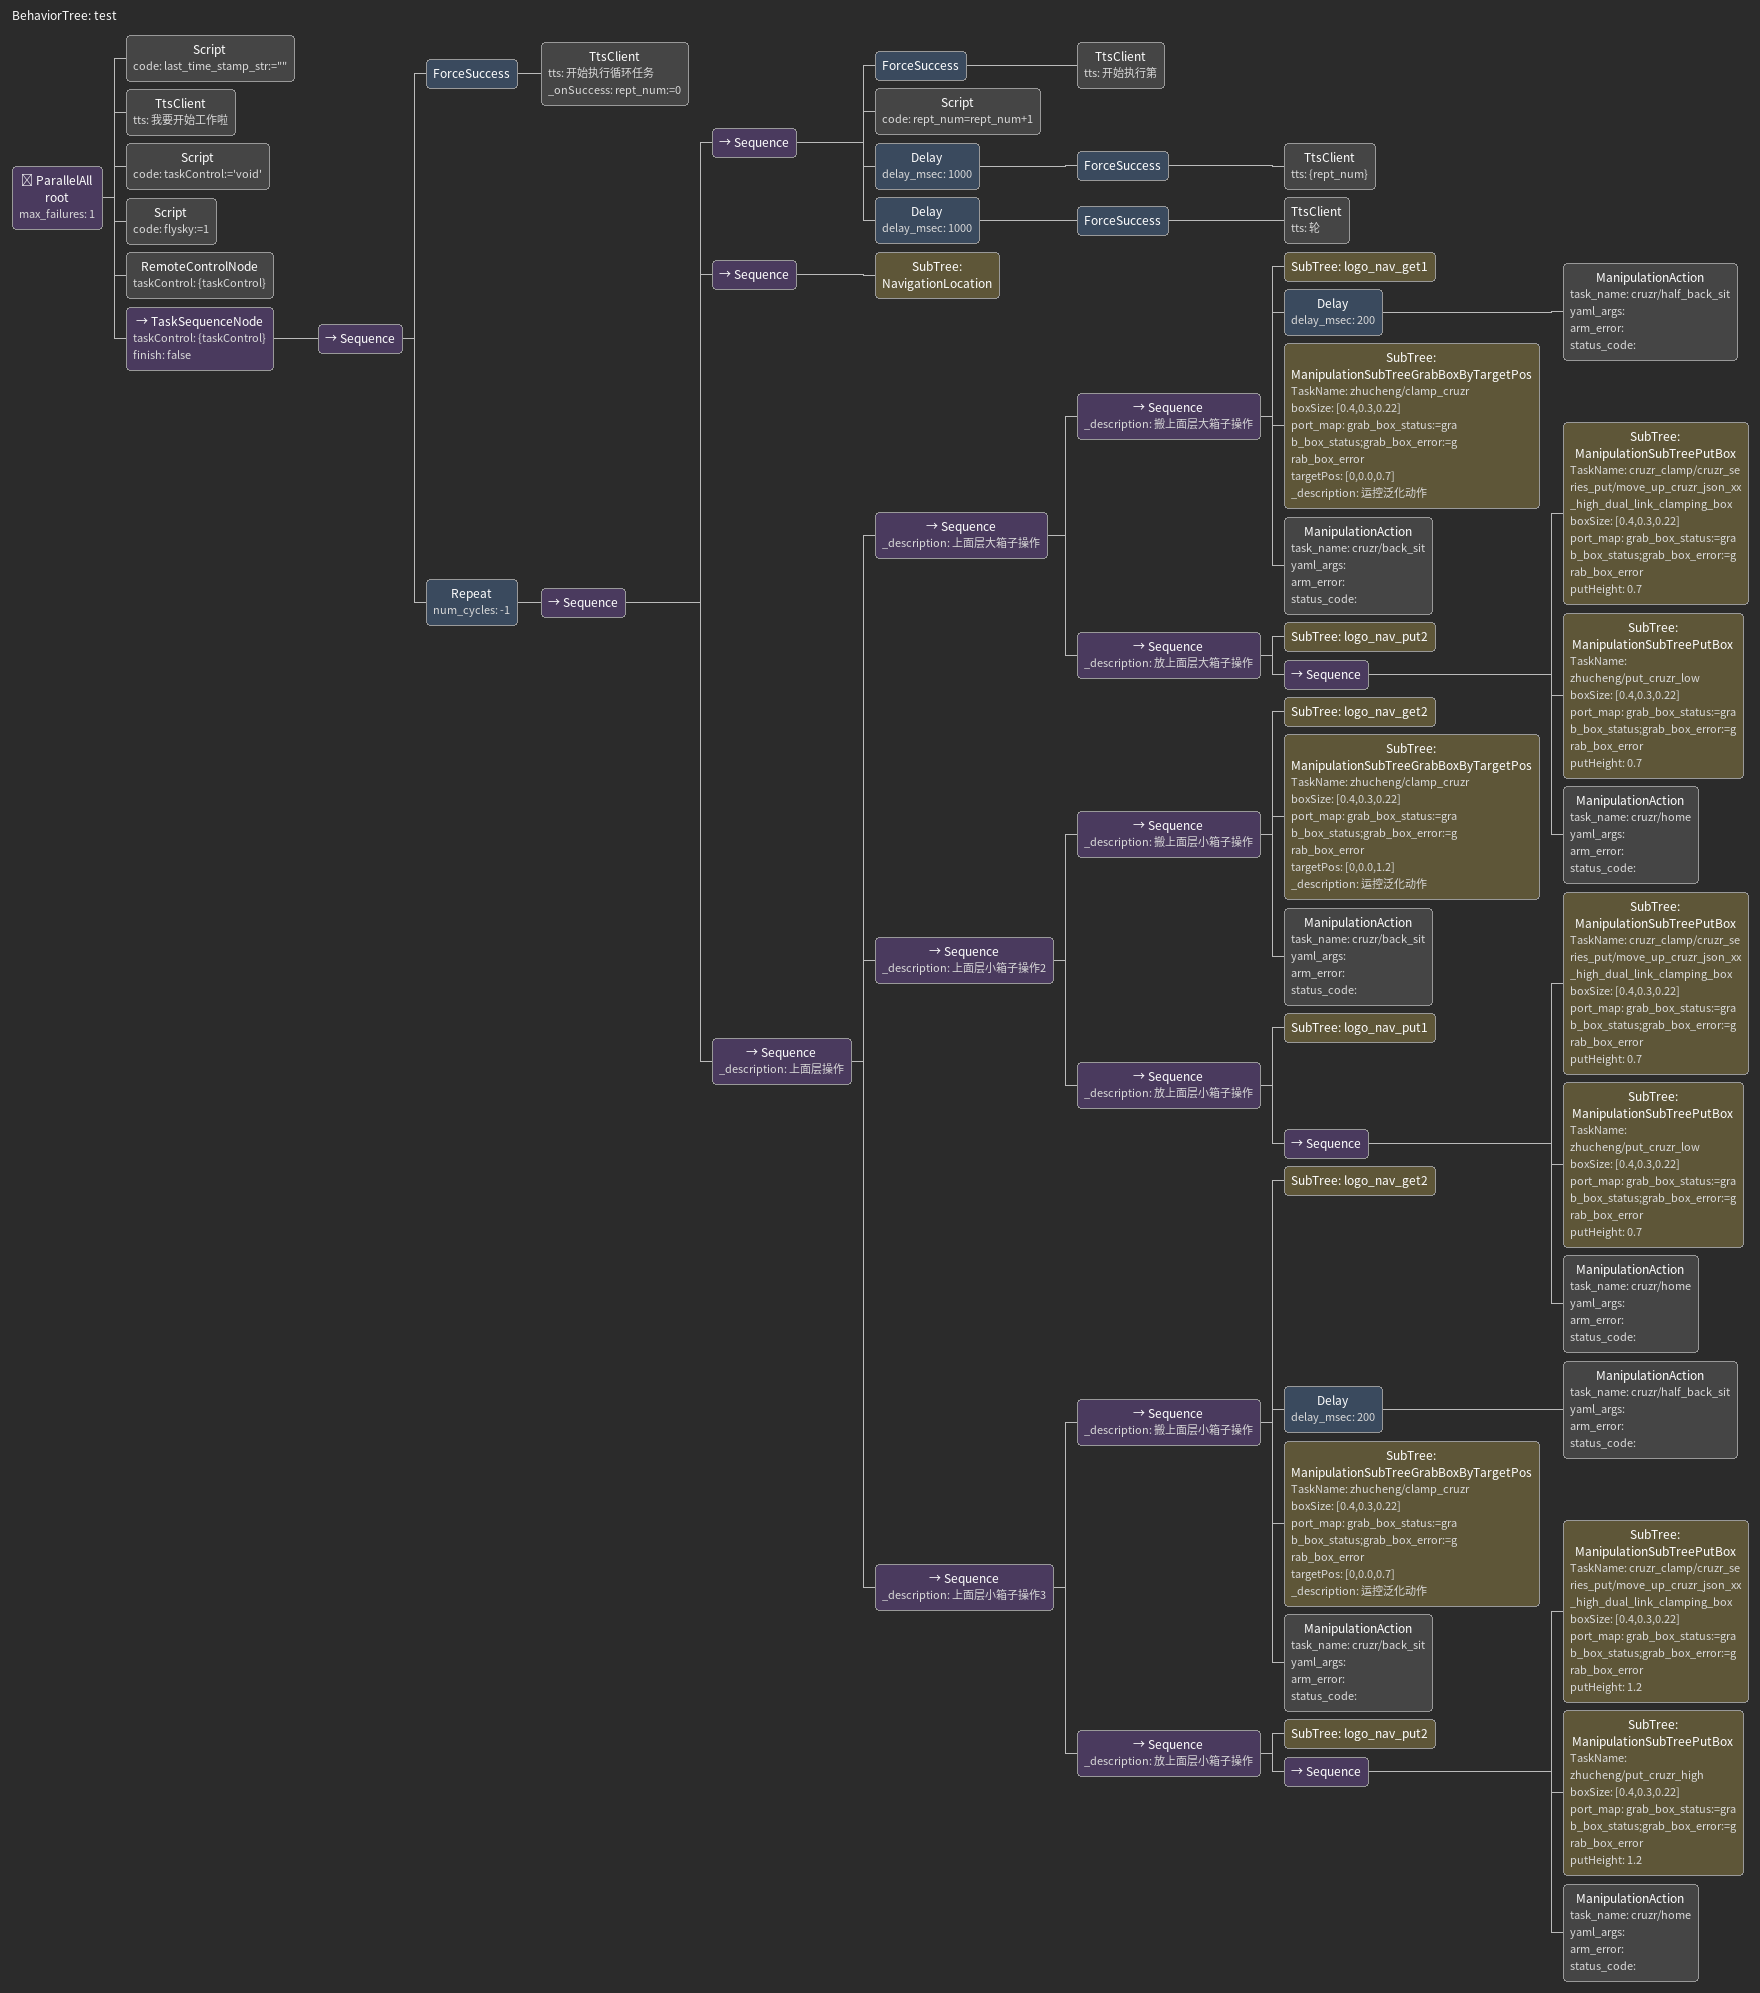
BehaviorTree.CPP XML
<?xml version="1.0" encoding="UTF-8"?>
<root BTCPP_format="4"
      main_tree_to_execute="test">
  <include path="subtrees/Navigation/navigation.xml"/>

  <include path="subtrees/Manipulation/manipulation.xml"/>

  <BehaviorTree ID="test">
    <ParallelAll name="root"
                 max_failures="1">
      <Script code="last_time_stamp_str:=&quot;&quot;"/>
      <TtsClient tts="我要开始工作啦"/>
      <Script code=" taskControl:=&apos;void&apos;"/>
      <Script code=" flysky:=1"/>
      <RemoteControlNode taskControl="{taskControl}"/>
      <TaskSequenceNode taskControl="{taskControl}"
                        finish="false">
        <Sequence>
          <ForceSuccess>
            <TtsClient tts="开始执行循环任务"
                       _onSuccess="rept_num:=0"/>
          </ForceSuccess>
          <Repeat num_cycles="-1">
            <Sequence>
              <Sequence>
                <ForceSuccess>
                  <TtsClient tts="开始执行第"/>
                </ForceSuccess>
                <Script code="rept_num=rept_num+1"/>
                <Delay delay_msec="1000">
                  <ForceSuccess>
                    <TtsClient tts="{rept_num}"/>
                  </ForceSuccess>
                </Delay>
                <Delay delay_msec="1000">
                  <ForceSuccess>
                    <TtsClient tts="轮"/>
                  </ForceSuccess>
                </Delay>
              </Sequence>
              <Sequence>
                <SubTree ID="NavigationLocation"/>
              </Sequence>
              <Sequence _description="上面层操作">
                <Sequence _description="上面层大箱子操作">
                  <Sequence _description="搬上面层大箱子操作">
                    <SubTree ID="logo_nav_get1"/>
                    <Delay delay_msec="200">
                      <ManipulationAction task_name="cruzr/half_back_sit"
                                          yaml_args=""
                                          arm_error=""
                                          status_code=""/>
                    </Delay>
                    <SubTree ID="ManipulationSubTreeGrabBoxByTargetPos"
                             TaskName="zhucheng/clamp_cruzr"
                             boxSize="[0.4,0.3,0.22]"
                             port_map="grab_box_status:=grab_box_status;grab_box_error:=grab_box_error"
                             targetPos="[0,0.0,0.7]"
                             _description="运控泛化动作"/>
                    <ManipulationAction task_name="cruzr/back_sit"
                                        yaml_args=""
                                        arm_error=""
                                        status_code=""/>
                  </Sequence>
                  <Sequence _description="放上面层大箱子操作">
                    <SubTree ID="logo_nav_put2"/>
                    <Sequence>
                      <SubTree ID="ManipulationSubTreePutBox"
                               TaskName="cruzr_clamp/cruzr_series_put/move_up_cruzr_json_xx_high_dual_link_clamping_box"
                               boxSize="[0.4,0.3,0.22]"
                               port_map="grab_box_status:=grab_box_status;grab_box_error:=grab_box_error"
                               putHeight="0.7"/>
                      <SubTree ID="ManipulationSubTreePutBox"
                               TaskName="zhucheng/put_cruzr_low"
                               boxSize="[0.4,0.3,0.22]"
                               port_map="grab_box_status:=grab_box_status;grab_box_error:=grab_box_error"
                               putHeight="0.7"/>
                      <ManipulationAction task_name="cruzr/home"
                                          yaml_args=""
                                          arm_error=""
                                          status_code=""/>
                    </Sequence>
                  </Sequence>
                </Sequence>
                <Sequence _description="上面层小箱子操作2">
                  <Sequence _description="搬上面层小箱子操作">
                    <SubTree ID="logo_nav_get2"/>
                    <SubTree ID="ManipulationSubTreeGrabBoxByTargetPos"
                             TaskName="zhucheng/clamp_cruzr"
                             boxSize="[0.4,0.3,0.22]"
                             port_map="grab_box_status:=grab_box_status;grab_box_error:=grab_box_error"
                             targetPos="[0,0.0,1.2]"
                             _description="运控泛化动作"/>
                    <ManipulationAction task_name="cruzr/back_sit"
                                        yaml_args=""
                                        arm_error=""
                                        status_code=""/>
                  </Sequence>
                  <Sequence _description="放上面层小箱子操作">
                    <SubTree ID="logo_nav_put1"/>
                    <Sequence>
                      <SubTree ID="ManipulationSubTreePutBox"
                               TaskName="cruzr_clamp/cruzr_series_put/move_up_cruzr_json_xx_high_dual_link_clamping_box"
                               boxSize="[0.4,0.3,0.22]"
                               port_map="grab_box_status:=grab_box_status;grab_box_error:=grab_box_error"
                               putHeight="0.7"/>
                      <SubTree ID="ManipulationSubTreePutBox"
                               TaskName="zhucheng/put_cruzr_low"
                               boxSize="[0.4,0.3,0.22]"
                               port_map="grab_box_status:=grab_box_status;grab_box_error:=grab_box_error"
                               putHeight="0.7"/>
                      <ManipulationAction task_name="cruzr/home"
                                          yaml_args=""
                                          arm_error=""
                                          status_code=""/>
                    </Sequence>
                  </Sequence>
                </Sequence>
                <Sequence _description="上面层小箱子操作3">
                  <Sequence _description="搬上面层小箱子操作">
                    <SubTree ID="logo_nav_get2"/>
                    <Delay delay_msec="200">
                      <ManipulationAction task_name="cruzr/half_back_sit"
                                          yaml_args=""
                                          arm_error=""
                                          status_code=""/>
                    </Delay>
                    <SubTree ID="ManipulationSubTreeGrabBoxByTargetPos"
                             TaskName="zhucheng/clamp_cruzr"
                             boxSize="[0.4,0.3,0.22]"
                             port_map="grab_box_status:=grab_box_status;grab_box_error:=grab_box_error"
                             targetPos="[0,0.0,0.7]"
                             _description="运控泛化动作"/>
                    <ManipulationAction task_name="cruzr/back_sit"
                                        yaml_args=""
                                        arm_error=""
                                        status_code=""/>
                  </Sequence>
                  <Sequence _description="放上面层小箱子操作">
                    <SubTree ID="logo_nav_put2"/>
                    <Sequence>
                      <SubTree ID="ManipulationSubTreePutBox"
                               TaskName="cruzr_clamp/cruzr_series_put/move_up_cruzr_json_xx_high_dual_link_clamping_box"
                               boxSize="[0.4,0.3,0.22]"
                               port_map="grab_box_status:=grab_box_status;grab_box_error:=grab_box_error"
                               putHeight="1.2"/>
                      <SubTree ID="ManipulationSubTreePutBox"
                               TaskName="zhucheng/put_cruzr_high"
                               boxSize="[0.4,0.3,0.22]"
                               port_map="grab_box_status:=grab_box_status;grab_box_error:=grab_box_error"
                               putHeight="1.2"/>
                      <ManipulationAction task_name="cruzr/home"
                                          yaml_args=""
                                          arm_error=""
                                          status_code=""/>
                    </Sequence>
                  </Sequence>
                </Sequence>
              </Sequence>
            </Sequence>
          </Repeat>
        </Sequence>
      </TaskSequenceNode>
    </ParallelAll>
  </BehaviorTree>

</root>
